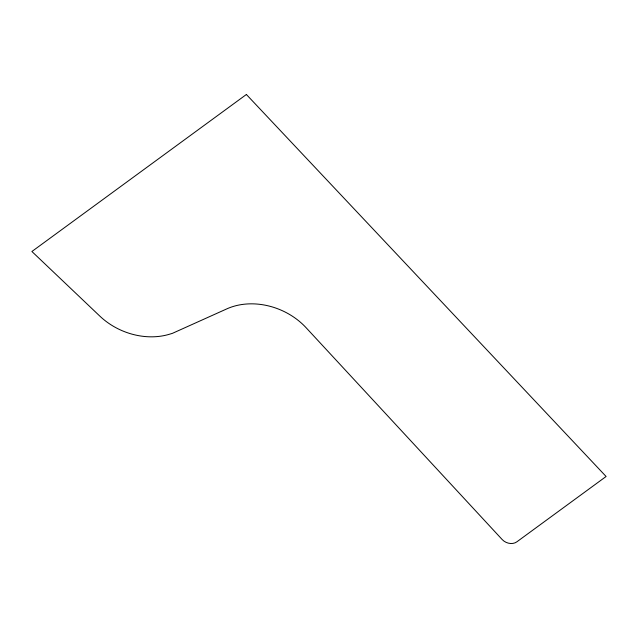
<?xml version="1.0" encoding="UTF-8"?>
<svg xmlns="http://www.w3.org/2000/svg" width="638" height="638" viewBox="0 0 638 638"><rect width="100%" height="100%" fill="white"/><g stroke="black" fill="none" stroke-linecap="round" stroke-linejoin="round"><path stroke-width="0.96" d="M246.38 94.488L31.9 251.5L99.839 316.113A61.727 48.903 23.2 0 0 169.214 334.312L172.356 333.371L226.937 308.824A61.727 48.903 23.2 0 1 306.057 327.669L502.186 539.549A10.288 8.15 23.2 0 0 516.82 541.853L606.1 476.49L246.38 94.488"/></g></svg>
